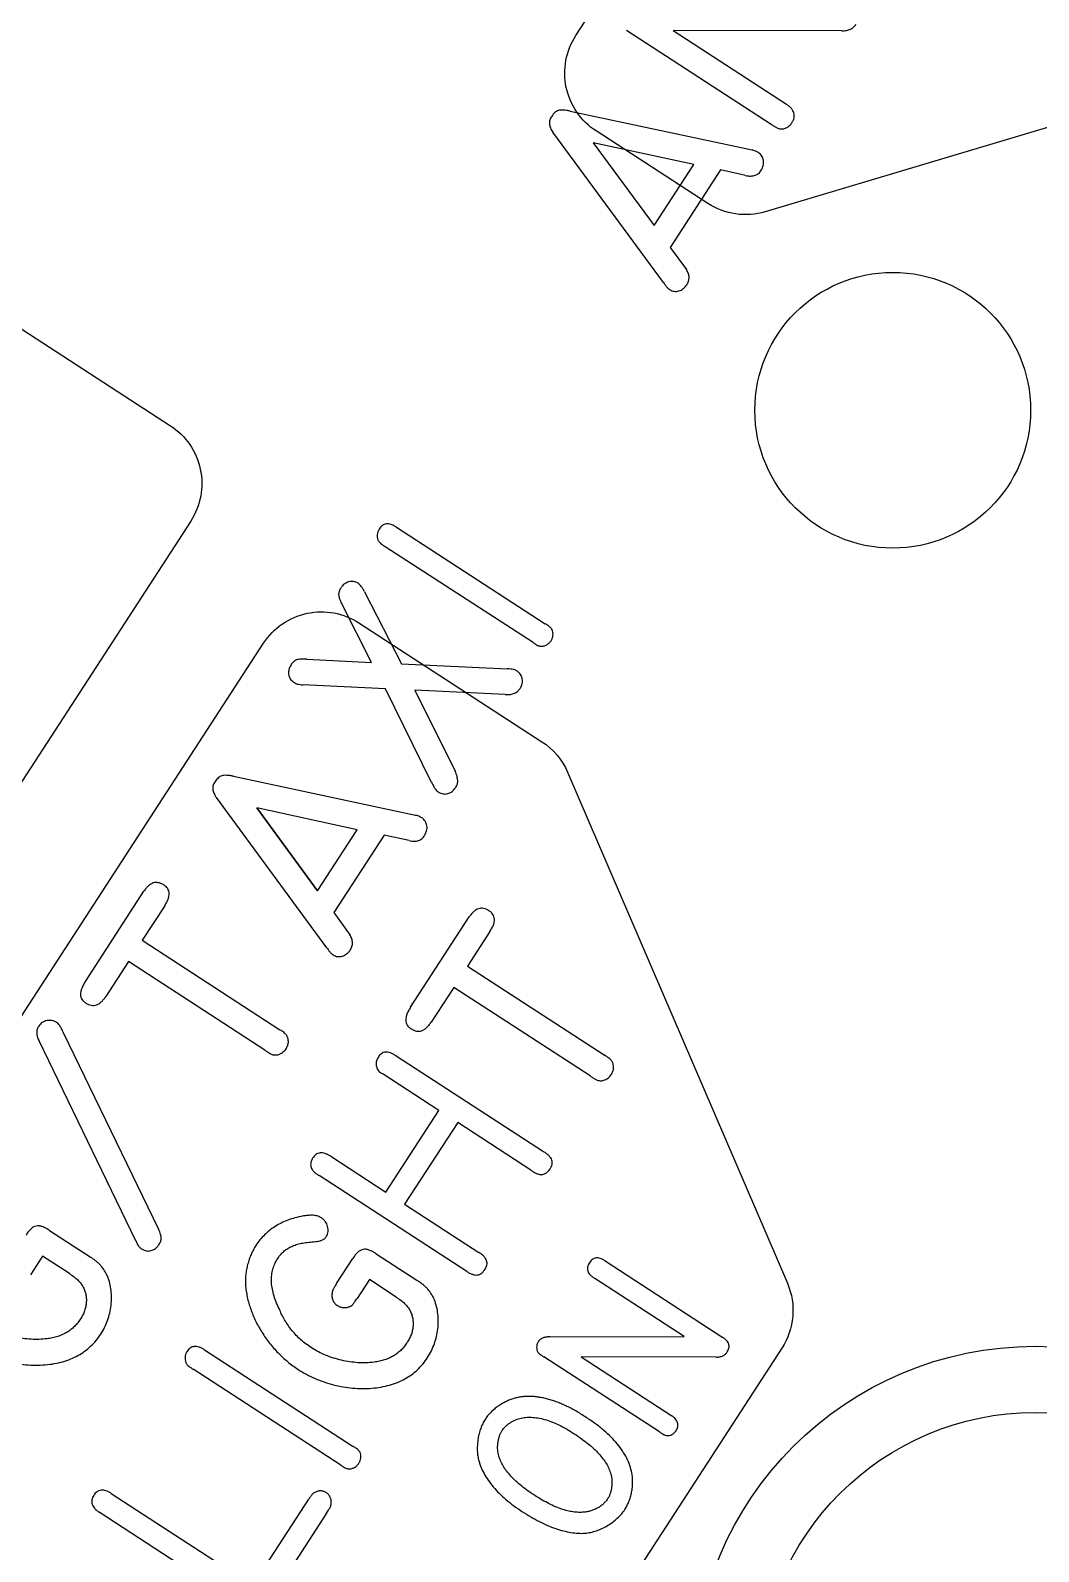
# Model space of a CAD drawing. Header units: millimetres. Extents: x -219 to 14, y 168 to 388.
# Drawn here: x -111.52 to -88.31, y 244.24 to 279.26 of the extents above; entities that cross this region are included whole.
import ezdxf

# ---------------------------------------------------------------- set-up
doc = ezdxf.new("R2010")
doc.units = ezdxf.units.MM
doc.layers.get('0').update_dxf_attribs({"linetype": 'CONTINUOUS'})

msp = doc.modelspace()

# ---------------------------------------------------------------- linework, layer by layer
for p, q in [((-94.462, 277.099), (-97.796, 279.263)), ((-92.834, 279.253), (-96.717, 279.258)), ((-96.717, 279.258), (-94.108, 277.564)), ((-99.093, 277.406), (-94.904, 276.512)), ((-96.946, 273.457), (-99.488, 276.917)), ((-95.628, 276.053), (-96.787, 274.268)), ((-95.052, 275.924), (-95.628, 276.053)), ((-96.787, 274.268), (-96.417, 273.757)), ((-103.088, 267.823), (-99.665, 265.6)), ((-99.947, 265.167), (-103.351, 267.376)), ((-103.825, 266.334), (-102.976, 264.675)), ((-103.669, 264.71), (-104.365, 266.092)), ((-105.154, 264.786), (-103.669, 264.71)), ((-102.976, 264.675), (-100.535, 264.561)), ((-103.347, 264.104), (-105.247, 264.195)), ((-102.282, 261.949), (-103.347, 264.104)), ((-100.587, 263.97), (-102.67, 264.07)), ((-102.67, 264.07), (-101.74, 262.206)), ((-106.843, 262.089), (-102.654, 261.195)), ((-104.696, 258.14), (-107.238, 261.6)), ((-104.906, 259.452), (-106.309, 261.361)), ((-103.378, 260.735), (-104.537, 258.95)), ((-102.802, 260.607), (-103.378, 260.735)), ((-110.254, 257.367), (-108.905, 259.444)), ((-108.428, 259.11), (-108.945, 258.312)), ((-104.537, 258.95), (-104.167, 258.439)), ((-102.766, 256.773), (-101.416, 258.85)), ((-100.939, 258.516), (-101.457, 257.718)), ((-108.945, 258.312), (-105.776, 256.254)), ((-109.263, 257.823), (-109.784, 257.019)), ((-106.124, 255.785), (-109.263, 257.823)), ((-101.457, 257.718), (-98.288, 255.66)), ((-101.774, 257.229), (-102.296, 256.425)), ((-98.635, 255.191), (-101.774, 257.229)), ((-110.762, 256.193), (-108.568, 251.664)), ((-109.09, 251.394), (-111.321, 255.996)), ((-103.101, 255.653), (-99.707, 253.448)), ((-103.396, 255.228), (-103.409, 255.235)), ((-102.116, 254.397), (-103.396, 255.228)), ((-103.337, 252.517), (-102.116, 254.397)), ((-101.682, 254.115), (-102.903, 252.235)), ((-99.994, 253.019), (-101.682, 254.115)), ((-104.604, 253.339), (-103.337, 252.517)), ((-101.473, 250.69), (-104.873, 252.896)), ((-102.903, 252.235), (-101.191, 251.123)), ((-111.079, 251.631), (-110.147, 251.024)), ((-111.239, 251.04), (-111.519, 250.607)), ((-110.621, 250.638), (-111.239, 251.04)), ((-104.469, 250.411), (-104.095, 250.987)), ((-103.555, 251.092), (-102.623, 250.486)), ((-98.284, 250.929), (-95.574, 249.168)), ((-103.715, 250.501), (-103.995, 250.069)), ((-103.096, 250.099), (-103.715, 250.501)), ((-96.466, 249.192), (-98.521, 250.525)), ((-99.561, 249.182), (-96.466, 249.192)), ((-107.511, 248.883), (-104.088, 246.661)), ((-97.035, 246.993), (-99.702, 248.724)), ((-95.732, 248.716), (-98.839, 248.72)), ((-98.839, 248.72), (-96.752, 247.365)), ((-104.37, 246.227), (-107.775, 248.437)), ((-101.051, 247.281), (-101.05, 247.281)), ((-100.66, 247.028), (-100.659, 247.027)), ((-109.657, 245.578), (-106.397, 243.461)), ((-106.397, 243.461), (-105.107, 245.448)), ((-106.538, 242.936), (-109.939, 245.143)), ((-104.7, 245.125), (-106.068, 243.018))]:
    msp.add_line(p, q)
for points in [[(-80.085, 293.941), (-80.384, 286.238, -0.135064), (-80.639, 285.435), (-85.297, 278.263, -0.177972), (-86.173, 277.606), (-94.602, 275.087, -0.220022), (-95.921, 275.277), (-98.493, 276.947, -0.414214), (-98.96, 279.143), (-87.046, 297.492, -0.414214), (-84.85, 297.959), (-80.807, 295.334, -0.26436)], [(-107.829, 267.965), (-119.392, 250.156, -0.414214), (-121.588, 249.689), (-125.291, 252.093, -0.414214), (-125.758, 254.289), (-114.194, 272.099, -0.414214), (-111.998, 272.566), (-108.295, 270.161, -0.414214)], [(-118.338, 246.385), (-106.151, 265.153, -0.414214), (-103.955, 265.62), (-99.744, 262.886, -0.148277), (-99.15, 262.182), (-94.09, 250.415, -0.250548), (-94.217, 248.923), (-99.075, 241.441, 0.414214), (-98.608, 239.245), (-89.116, 233.082, -0.414214), (-88.649, 230.886), (-90.763, 227.63, -0.414214), (-92.959, 227.164), (-96.419, 229.41, 0.414214), (-98.615, 228.943), (-100.108, 226.644, -0.414214), (-102.304, 226.178), (-116.721, 235.539, -0.414214), (-117.188, 237.735), (-114.927, 241.217, 0.414214), (-115.394, 243.413), (-118.076, 245.155, -0.414214)]]:
    msp.add_lwpolyline(points, format="xyb", close=True)
for points in [[(-98.559, 276.678), (-97.156, 274.769), (-96.244, 276.174)], [(-106.309, 261.361), (-104.906, 259.452), (-103.994, 260.856)]]:
    msp.add_lwpolyline(points, close=True)
for centre, radius in [((-91.665, 270.517), 3.175), ((-88.386, 241.091), 7.874), ((-88.386, 241.091), 6.35)]:
    msp.add_circle(centre, radius)
for points, knots in [([(-92.834, 279.253), (-92.798, 279.254), (-92.73, 279.257), (-92.638, 279.288), (-92.562, 279.334), (-92.528, 279.381), (-92.512, 279.404)], [0, 0, 0, 0, 0.290623, 0.542214, 0.774801, 1, 1, 1, 1]), ([(-99.093, 277.406), (-99.121, 277.412), (-99.173, 277.422), (-99.247, 277.429), (-99.309, 277.429), (-99.362, 277.419), (-99.408, 277.4), (-99.448, 277.369), (-99.486, 277.331), (-99.506, 277.299), (-99.517, 277.283)], [0, 0, 0, 0, 0.1782, 0.330029, 0.459111, 0.5663, 0.664595, 0.76729, 0.87824, 1, 1, 1, 1]), ([(-93.987, 277.133), (-93.975, 277.152), (-93.954, 277.189), (-93.935, 277.248), (-93.931, 277.306), (-93.938, 277.363), (-93.963, 277.416), (-93.998, 277.469), (-94.048, 277.519), (-94.087, 277.549), (-94.108, 277.564)], [0, 0, 0, 0, 0.13213, 0.251966, 0.362464, 0.472906, 0.585187, 0.708511, 0.845513, 1, 1, 1, 1]), ([(-99.517, 277.283), (-99.526, 277.27), (-99.544, 277.244), (-99.562, 277.202), (-99.57, 277.158), (-99.571, 277.112), (-99.563, 277.065), (-99.547, 277.016), (-99.521, 276.966), (-99.499, 276.934), (-99.488, 276.917)], [0, 0, 0, 0, 0.1216, 0.234761, 0.346222, 0.458938, 0.577979, 0.706875, 0.847112, 1, 1, 1, 1]), ([(-94.462, 277.099), (-94.437, 277.083), (-94.394, 277.055), (-94.336, 277.021), (-94.29, 277.002), (-94.262, 276.996), (-94.248, 276.993)], [0, 0, 0, 0, 0.3792318, 0.6404761, 0.8324041, 1, 1, 1, 1]), ([(-94.248, 276.993), (-94.223, 276.994), (-94.172, 276.996), (-94.101, 277.023), (-94.037, 277.069), (-94.004, 277.111), (-93.987, 277.133)], [0, 0, 0, 0, 0.2476833, 0.4840679, 0.7293722, 1, 1, 1, 1]), ([(-94.753, 276.448), (-94.764, 276.454), (-94.787, 276.467), (-94.825, 276.485), (-94.865, 276.5), (-94.891, 276.508), (-94.904, 276.512)], [0, 0, 0, 0, 0.225997, 0.491418, 0.766256, 1, 1, 1, 1]), ([(-94.693, 276.045), (-94.683, 276.062), (-94.663, 276.097), (-94.645, 276.153), (-94.637, 276.21), (-94.639, 276.267), (-94.652, 276.321), (-94.675, 276.37), (-94.709, 276.414), (-94.738, 276.437), (-94.753, 276.448)], [0, 0, 0, 0, 0.134406, 0.263812, 0.388741, 0.514081, 0.63611, 0.756416, 0.874147, 1, 1, 1, 1]), ([(-95.052, 275.924), (-95.031, 275.92), (-94.992, 275.912), (-94.934, 275.909), (-94.881, 275.912), (-94.833, 275.925), (-94.789, 275.944), (-94.751, 275.97), (-94.719, 276.004), (-94.702, 276.031), (-94.693, 276.045)], [0, 0, 0, 0, 0.155712, 0.294933, 0.423708, 0.54252, 0.656478, 0.767676, 0.879718, 1, 1, 1, 1]), ([(-96.408, 273.403), (-96.399, 273.417), (-96.382, 273.444), (-96.366, 273.488), (-96.355, 273.532), (-96.352, 273.576), (-96.357, 273.621), (-96.37, 273.666), (-96.389, 273.713), (-96.408, 273.742), (-96.417, 273.757)], [0, 0, 0, 0, 0.130338, 0.252182, 0.370626, 0.488416, 0.604093, 0.72711, 0.858039, 1, 1, 1, 1]), ([(-96.946, 273.457), (-96.936, 273.444), (-96.919, 273.421), (-96.897, 273.388), (-96.875, 273.365), (-96.856, 273.34), (-96.833, 273.316), (-96.811, 273.302), (-96.801, 273.294)], [0, 0, 0, 0, 0.2201575, 0.3948704, 0.5414347, 0.649468, 0.826608, 1, 1, 1, 1]), ([(-96.801, 273.294), (-96.784, 273.285), (-96.75, 273.268), (-96.696, 273.253), (-96.641, 273.253), (-96.587, 273.263), (-96.534, 273.284), (-96.487, 273.316), (-96.443, 273.355), (-96.42, 273.387), (-96.408, 273.403)], [0, 0, 0, 0, 0.127988, 0.249904, 0.36818, 0.490097, 0.615322, 0.739205, 0.865718, 1, 1, 1, 1]), ([(-103.492, 267.78), (-103.502, 267.761), (-103.524, 267.722), (-103.537, 267.657), (-103.537, 267.59), (-103.524, 267.547), (-103.518, 267.525)], [0, 0, 0, 0, 0.252822, 0.495908, 0.737887, 1, 1, 1, 1]), ([(-103.088, 267.823), (-103.109, 267.836), (-103.149, 267.861), (-103.211, 267.886), (-103.269, 267.9), (-103.323, 267.901), (-103.374, 267.891), (-103.418, 267.865), (-103.46, 267.829), (-103.481, 267.797), (-103.492, 267.78)], [0, 0, 0, 0, 0.162439, 0.303775, 0.43068, 0.542576, 0.650112, 0.75758, 0.872008, 1, 1, 1, 1]), ([(-103.518, 267.525), (-103.512, 267.514), (-103.499, 267.49), (-103.467, 267.457), (-103.416, 267.42), (-103.376, 267.393), (-103.351, 267.376)], [0, 0, 0, 0, 0.1707373, 0.3536747, 0.6091349, 1, 1, 1, 1]), ([(-103.976, 266.533), (-103.994, 266.543), (-104.028, 266.561), (-104.084, 266.578), (-104.139, 266.579), (-104.194, 266.568), (-104.246, 266.547), (-104.294, 266.514), (-104.338, 266.472), (-104.362, 266.438), (-104.375, 266.42)], [0, 0, 0, 0, 0.131284, 0.251503, 0.370497, 0.487692, 0.608438, 0.731169, 0.860354, 1, 1, 1, 1]), ([(-104.375, 266.42), (-104.389, 266.397), (-104.416, 266.354), (-104.426, 266.289), (-104.419, 266.237), (-104.408, 266.193), (-104.389, 266.145), (-104.373, 266.11), (-104.365, 266.092)], [0, 0, 0, 0, 0.230734, 0.437751, 0.548658, 0.677892, 0.827573, 1, 1, 1, 1]), ([(-103.825, 266.334), (-103.838, 266.357), (-103.861, 266.401), (-103.899, 266.458), (-103.936, 266.503), (-103.963, 266.524), (-103.976, 266.533)], [0, 0, 0, 0, 0.316631, 0.586507, 0.815727, 1, 1, 1, 1]), ([(-99.507, 265.465), (-99.515, 265.476), (-99.531, 265.498), (-99.563, 265.529), (-99.607, 265.563), (-99.643, 265.587), (-99.665, 265.6)], [0, 0, 0, 0, 0.196636, 0.386764, 0.637659, 1, 1, 1, 1]), ([(-99.947, 265.167), (-99.926, 265.153), (-99.893, 265.132), (-99.85, 265.105), (-99.816, 265.091), (-99.796, 265.087), (-99.785, 265.085)], [0, 0, 0, 0, 0.400719, 0.653819, 0.825724, 1, 1, 1, 1]), ([(-99.785, 265.085), (-99.762, 265.084), (-99.715, 265.082), (-99.645, 265.107), (-99.581, 265.149), (-99.549, 265.19), (-99.533, 265.21)], [0, 0, 0, 0, 0.230334, 0.479964, 0.74004, 1, 1, 1, 1]), ([(-99.533, 265.21), (-99.522, 265.23), (-99.5, 265.27), (-99.487, 265.337), (-99.484, 265.404), (-99.499, 265.445), (-99.507, 265.465)], [0, 0, 0, 0, 0.252909, 0.513256, 0.767106, 1, 1, 1, 1]), ([(-105.154, 264.786), (-105.178, 264.787), (-105.224, 264.789), (-105.289, 264.787), (-105.344, 264.782), (-105.403, 264.766), (-105.468, 264.729), (-105.501, 264.683), (-105.518, 264.659)], [0, 0, 0, 0, 0.180255, 0.33883, 0.472378, 0.586066, 0.7879, 1, 1, 1, 1]), ([(-105.518, 264.659), (-105.529, 264.641), (-105.549, 264.606), (-105.568, 264.549), (-105.579, 264.493), (-105.575, 264.437), (-105.562, 264.383), (-105.538, 264.333), (-105.501, 264.29), (-105.471, 264.266), (-105.456, 264.254)], [0, 0, 0, 0, 0.13722, 0.266636, 0.389107, 0.511085, 0.631612, 0.749269, 0.871246, 1, 1, 1, 1]), ([(-100.319, 264.514), (-100.332, 264.522), (-100.359, 264.539), (-100.408, 264.553), (-100.466, 264.56), (-100.51, 264.561), (-100.535, 264.561)], [0, 0, 0, 0, 0.214616, 0.418056, 0.664725, 1, 1, 1, 1]), ([(-100.246, 264.112), (-100.235, 264.13), (-100.215, 264.164), (-100.196, 264.22), (-100.188, 264.276), (-100.192, 264.331), (-100.207, 264.384), (-100.232, 264.434), (-100.27, 264.478), (-100.302, 264.501), (-100.319, 264.514)], [0, 0, 0, 0, 0.1371158, 0.2620908, 0.3833563, 0.5034365, 0.6225094, 0.7408847, 0.8649124, 1, 1, 1, 1]), ([(-105.456, 264.254), (-105.443, 264.246), (-105.416, 264.229), (-105.367, 264.211), (-105.309, 264.201), (-105.268, 264.197), (-105.247, 264.195)], [0, 0, 0, 0, 0.205533, 0.439877, 0.70157, 1, 1, 1, 1]), ([(-100.587, 263.97), (-100.547, 263.97), (-100.474, 263.97), (-100.375, 263.997), (-100.295, 264.042), (-100.262, 264.089), (-100.246, 264.112)], [0, 0, 0, 0, 0.306006, 0.564575, 0.787037, 1, 1, 1, 1]), ([(-106.843, 262.089), (-106.871, 262.094), (-106.923, 262.105), (-106.997, 262.112), (-107.059, 262.112), (-107.112, 262.101), (-107.158, 262.083), (-107.198, 262.052), (-107.236, 262.013), (-107.256, 261.982), (-107.267, 261.966)], [0, 0, 0, 0, 0.1782, 0.330029, 0.459111, 0.5663, 0.664595, 0.76729, 0.87824, 1, 1, 1, 1]), ([(-101.733, 261.821), (-101.718, 261.846), (-101.686, 261.896), (-101.678, 261.992), (-101.694, 262.098), (-101.724, 262.168), (-101.74, 262.206)], [0, 0, 0, 0, 0.214075, 0.436481, 0.693523, 1, 1, 1, 1]), ([(-107.267, 261.966), (-107.276, 261.953), (-107.294, 261.927), (-107.312, 261.884), (-107.32, 261.84), (-107.321, 261.795), (-107.313, 261.747), (-107.297, 261.699), (-107.271, 261.649), (-107.249, 261.617), (-107.238, 261.6)], [0, 0, 0, 0, 0.1216, 0.234761, 0.346222, 0.458938, 0.577979, 0.706875, 0.847112, 1, 1, 1, 1]), ([(-102.282, 261.949), (-102.273, 261.931), (-102.255, 261.898), (-102.232, 261.852), (-102.211, 261.819), (-102.191, 261.785), (-102.162, 261.753), (-102.135, 261.735), (-102.121, 261.725)], [0, 0, 0, 0, 0.221989, 0.402322, 0.544812, 0.649676, 0.820225, 1, 1, 1, 1]), ([(-102.121, 261.725), (-102.104, 261.716), (-102.071, 261.697), (-102.018, 261.683), (-101.964, 261.679), (-101.911, 261.688), (-101.859, 261.707), (-101.811, 261.735), (-101.769, 261.774), (-101.745, 261.805), (-101.733, 261.821)], [0, 0, 0, 0, 0.130043, 0.251259, 0.370121, 0.491116, 0.614879, 0.738791, 0.865365, 1, 1, 1, 1]), ([(-102.503, 261.131), (-102.514, 261.137), (-102.537, 261.15), (-102.575, 261.168), (-102.615, 261.183), (-102.641, 261.191), (-102.654, 261.195)], [0, 0, 0, 0, 0.225997, 0.491418, 0.766256, 1, 1, 1, 1]), ([(-102.443, 260.728), (-102.433, 260.745), (-102.412, 260.78), (-102.395, 260.836), (-102.386, 260.893), (-102.389, 260.949), (-102.402, 261.004), (-102.425, 261.053), (-102.459, 261.097), (-102.488, 261.12), (-102.503, 261.131)], [0, 0, 0, 0, 0.134406, 0.263812, 0.388741, 0.514081, 0.63611, 0.756416, 0.874147, 1, 1, 1, 1]), ([(-102.802, 260.607), (-102.781, 260.602), (-102.742, 260.594), (-102.684, 260.592), (-102.631, 260.595), (-102.583, 260.608), (-102.539, 260.626), (-102.501, 260.652), (-102.469, 260.687), (-102.452, 260.714), (-102.443, 260.728)], [0, 0, 0, 0, 0.155712, 0.294933, 0.423708, 0.54252, 0.656478, 0.767676, 0.879718, 1, 1, 1, 1]), ([(-108.45, 259.589), (-108.471, 259.601), (-108.51, 259.624), (-108.573, 259.641), (-108.633, 259.648), (-108.693, 259.635), (-108.75, 259.609), (-108.804, 259.567), (-108.858, 259.512), (-108.888, 259.467), (-108.905, 259.444)], [0, 0, 0, 0, 0.130829, 0.247349, 0.357249, 0.465448, 0.577582, 0.702496, 0.841047, 1, 1, 1, 1]), ([(-108.428, 259.11), (-108.411, 259.136), (-108.38, 259.184), (-108.347, 259.258), (-108.327, 259.327), (-108.322, 259.391), (-108.332, 259.451), (-108.358, 259.504), (-108.397, 259.552), (-108.432, 259.576), (-108.45, 259.589)], [0, 0, 0, 0, 0.168067, 0.313873, 0.443459, 0.557405, 0.664641, 0.767971, 0.878026, 1, 1, 1, 1]), ([(-100.962, 258.995), (-100.983, 259.007), (-101.021, 259.03), (-101.084, 259.048), (-101.145, 259.054), (-101.204, 259.041), (-101.262, 259.015), (-101.316, 258.973), (-101.369, 258.918), (-101.4, 258.873), (-101.416, 258.85)], [0, 0, 0, 0, 0.130829, 0.247349, 0.357249, 0.465448, 0.577582, 0.702496, 0.841047, 1, 1, 1, 1]), ([(-100.939, 258.516), (-100.923, 258.542), (-100.892, 258.59), (-100.858, 258.664), (-100.838, 258.733), (-100.834, 258.797), (-100.844, 258.857), (-100.87, 258.91), (-100.908, 258.958), (-100.944, 258.982), (-100.962, 258.995)], [0, 0, 0, 0, 0.168067, 0.313873, 0.443459, 0.557405, 0.664641, 0.767971, 0.878026, 1, 1, 1, 1]), ([(-104.696, 258.14), (-104.686, 258.127), (-104.669, 258.104), (-104.647, 258.071), (-104.625, 258.048), (-104.606, 258.023), (-104.583, 257.999), (-104.561, 257.984), (-104.551, 257.977)], [0, 0, 0, 0, 0.2201575, 0.3948704, 0.5414347, 0.649468, 0.826608, 1, 1, 1, 1]), ([(-104.158, 258.086), (-104.149, 258.1), (-104.132, 258.127), (-104.116, 258.171), (-104.105, 258.215), (-104.102, 258.259), (-104.107, 258.304), (-104.12, 258.349), (-104.139, 258.395), (-104.158, 258.424), (-104.167, 258.439)], [0, 0, 0, 0, 0.130338, 0.252182, 0.370626, 0.488416, 0.604093, 0.72711, 0.858039, 1, 1, 1, 1]), ([(-104.551, 257.977), (-104.534, 257.968), (-104.5, 257.95), (-104.446, 257.936), (-104.391, 257.936), (-104.337, 257.946), (-104.284, 257.967), (-104.237, 257.998), (-104.193, 258.037), (-104.17, 258.069), (-104.158, 258.086)], [0, 0, 0, 0, 0.127988, 0.249904, 0.36818, 0.490097, 0.615322, 0.739205, 0.865718, 1, 1, 1, 1]), ([(-110.254, 257.367), (-110.272, 257.339), (-110.304, 257.287), (-110.339, 257.208), (-110.362, 257.136), (-110.369, 257.069), (-110.36, 257.008), (-110.337, 256.953), (-110.296, 256.906), (-110.261, 256.881), (-110.243, 256.869)], [0, 0, 0, 0, 0.174047, 0.323777, 0.455577, 0.569309, 0.675346, 0.776885, 0.882429, 1, 1, 1, 1]), ([(-110.243, 256.869), (-110.222, 256.856), (-110.183, 256.833), (-110.12, 256.816), (-110.059, 256.81), (-110, 256.824), (-109.941, 256.85), (-109.886, 256.893), (-109.832, 256.95), (-109.801, 256.995), (-109.784, 257.019)], [0, 0, 0, 0, 0.1293666, 0.2445831, 0.3532548, 0.4615568, 0.5750188, 0.7002888, 0.84096, 1, 1, 1, 1]), ([(-102.766, 256.773), (-102.783, 256.745), (-102.816, 256.693), (-102.851, 256.614), (-102.873, 256.542), (-102.881, 256.475), (-102.872, 256.414), (-102.848, 256.359), (-102.807, 256.312), (-102.773, 256.288), (-102.754, 256.275)], [0, 0, 0, 0, 0.174047, 0.323777, 0.455577, 0.569309, 0.675346, 0.776885, 0.882429, 1, 1, 1, 1]), ([(-110.918, 256.42), (-110.936, 256.43), (-110.97, 256.45), (-111.027, 256.465), (-111.084, 256.471), (-111.142, 256.464), (-111.197, 256.448), (-111.246, 256.42), (-111.292, 256.385), (-111.314, 256.354), (-111.326, 256.339)], [0, 0, 0, 0, 0.1321731, 0.2555609, 0.3791899, 0.5058946, 0.6308822, 0.7525471, 0.874477, 1, 1, 1, 1]), ([(-110.762, 256.193), (-110.771, 256.212), (-110.788, 256.247), (-110.813, 256.293), (-110.833, 256.33), (-110.853, 256.363), (-110.879, 256.395), (-110.905, 256.412), (-110.918, 256.42)], [0, 0, 0, 0, 0.227803, 0.416425, 0.565577, 0.670502, 0.838612, 1, 1, 1, 1]), ([(-102.754, 256.275), (-102.734, 256.263), (-102.695, 256.24), (-102.632, 256.222), (-102.571, 256.216), (-102.511, 256.23), (-102.453, 256.256), (-102.398, 256.299), (-102.344, 256.356), (-102.312, 256.401), (-102.296, 256.425)], [0, 0, 0, 0, 0.129367, 0.244583, 0.353255, 0.461557, 0.575019, 0.700289, 0.84096, 1, 1, 1, 1]), ([(-111.326, 256.339), (-111.341, 256.315), (-111.37, 256.269), (-111.379, 256.182), (-111.364, 256.089), (-111.336, 256.029), (-111.321, 255.996)], [0, 0, 0, 0, 0.225105, 0.451103, 0.70237, 1, 1, 1, 1]), ([(-105.617, 256.117), (-105.624, 256.127), (-105.639, 256.149), (-105.67, 256.18), (-105.716, 256.216), (-105.753, 256.24), (-105.776, 256.254)], [0, 0, 0, 0, 0.180688, 0.369676, 0.62249, 1, 1, 1, 1]), ([(-105.634, 255.813), (-105.62, 255.839), (-105.593, 255.887), (-105.577, 255.966), (-105.584, 256.045), (-105.606, 256.093), (-105.617, 256.117)], [0, 0, 0, 0, 0.271625, 0.513707, 0.751405, 1, 1, 1, 1]), ([(-106.124, 255.785), (-106.102, 255.77), (-106.067, 255.747), (-106.022, 255.718), (-105.988, 255.699), (-105.968, 255.689), (-105.957, 255.684)], [0, 0, 0, 0, 0.401467, 0.649783, 0.824414, 1, 1, 1, 1]), ([(-105.957, 255.684), (-105.943, 255.681), (-105.914, 255.673), (-105.869, 255.672), (-105.824, 255.677), (-105.78, 255.692), (-105.737, 255.713), (-105.698, 255.741), (-105.663, 255.774), (-105.644, 255.8), (-105.634, 255.813)], [0, 0, 0, 0, 0.120075, 0.238469, 0.3575, 0.484643, 0.612941, 0.740114, 0.867525, 1, 1, 1, 1]), ([(-103.101, 255.653), (-103.124, 255.667), (-103.165, 255.692), (-103.229, 255.721), (-103.288, 255.736), (-103.344, 255.74), (-103.395, 255.728), (-103.441, 255.703), (-103.483, 255.666), (-103.504, 255.634), (-103.515, 255.617)], [0, 0, 0, 0, 0.163541, 0.307274, 0.434306, 0.548884, 0.653704, 0.759488, 0.873096, 1, 1, 1, 1]), ([(-103.515, 255.617), (-103.525, 255.6), (-103.544, 255.567), (-103.56, 255.512), (-103.564, 255.458), (-103.556, 255.404), (-103.536, 255.352), (-103.505, 255.306), (-103.462, 255.265), (-103.427, 255.245), (-103.409, 255.235)], [0, 0, 0, 0, 0.13216, 0.252648, 0.371311, 0.491779, 0.611926, 0.732755, 0.859457, 1, 1, 1, 1]), ([(-98.128, 255.523), (-98.136, 255.533), (-98.151, 255.555), (-98.182, 255.586), (-98.228, 255.622), (-98.265, 255.646), (-98.288, 255.66)], [0, 0, 0, 0, 0.180688, 0.369676, 0.62249, 1, 1, 1, 1]), ([(-98.146, 255.219), (-98.131, 255.245), (-98.104, 255.293), (-98.089, 255.373), (-98.095, 255.451), (-98.117, 255.499), (-98.128, 255.523)], [0, 0, 0, 0, 0.271625, 0.513707, 0.751405, 1, 1, 1, 1]), ([(-98.635, 255.191), (-98.614, 255.176), (-98.579, 255.153), (-98.533, 255.125), (-98.5, 255.105), (-98.479, 255.095), (-98.469, 255.091)], [0, 0, 0, 0, 0.401467, 0.649783, 0.824414, 1, 1, 1, 1]), ([(-98.469, 255.091), (-98.455, 255.087), (-98.426, 255.079), (-98.381, 255.078), (-98.336, 255.083), (-98.292, 255.099), (-98.248, 255.119), (-98.21, 255.147), (-98.174, 255.18), (-98.155, 255.206), (-98.146, 255.219)], [0, 0, 0, 0, 0.120075, 0.238469, 0.3575, 0.484643, 0.612941, 0.740114, 0.867525, 1, 1, 1, 1]), ([(-105.021, 253.297), (-105.035, 253.272), (-105.06, 253.224), (-105.071, 253.145), (-105.056, 253.069), (-105.028, 253.027), (-105.013, 253.005)], [0, 0, 0, 0, 0.275603, 0.514811, 0.74911, 1, 1, 1, 1]), ([(-104.604, 253.339), (-104.626, 253.353), (-104.668, 253.378), (-104.732, 253.403), (-104.792, 253.418), (-104.847, 253.42), (-104.899, 253.408), (-104.946, 253.383), (-104.988, 253.346), (-105.01, 253.314), (-105.021, 253.297)], [0, 0, 0, 0, 0.161074, 0.305172, 0.430537, 0.544071, 0.651627, 0.760033, 0.873323, 1, 1, 1, 1]), ([(-99.56, 253.041), (-99.549, 253.059), (-99.528, 253.094), (-99.507, 253.149), (-99.502, 253.202), (-99.512, 253.255), (-99.54, 253.304), (-99.58, 253.354), (-99.638, 253.402), (-99.683, 253.432), (-99.707, 253.448)], [0, 0, 0, 0, 0.128809, 0.242143, 0.346207, 0.445773, 0.553591, 0.678127, 0.826451, 1, 1, 1, 1]), ([(-105.013, 253.005), (-105.006, 252.996), (-104.99, 252.979), (-104.962, 252.955), (-104.922, 252.929), (-104.892, 252.909), (-104.873, 252.896)], [0, 0, 0, 0, 0.196022, 0.382191, 0.62472, 1, 1, 1, 1]), ([(-99.994, 253.019), (-99.974, 253.006), (-99.941, 252.985), (-99.9, 252.958), (-99.867, 252.942), (-99.847, 252.936), (-99.836, 252.932)], [0, 0, 0, 0, 0.3980278, 0.6472798, 0.8186841, 1, 1, 1, 1]), ([(-99.836, 252.932), (-99.81, 252.926), (-99.76, 252.913), (-99.683, 252.931), (-99.613, 252.973), (-99.579, 253.017), (-99.56, 253.041)], [0, 0, 0, 0, 0.248744, 0.478059, 0.72074, 1, 1, 1, 1]), ([(-105.252, 251.962), (-105.311, 251.949), (-105.426, 251.924), (-105.59, 251.871), (-105.743, 251.805), (-105.884, 251.728), (-106.013, 251.636), (-106.13, 251.533), (-106.237, 251.418), (-106.296, 251.331), (-106.326, 251.288)], [0, 0, 0, 0, 0.13864, 0.270197, 0.396837, 0.520113, 0.640282, 0.759668, 0.879385, 1, 1, 1, 1]), ([(-104.82, 251.921), (-104.845, 251.935), (-104.897, 251.965), (-104.974, 251.978), (-105.043, 251.982), (-105.105, 251.979), (-105.176, 251.973), (-105.226, 251.966), (-105.252, 251.962)], [0, 0, 0, 0, 0.192743, 0.4011, 0.521085, 0.658775, 0.819953, 1, 1, 1, 1]), ([(-104.702, 251.497), (-104.693, 251.514), (-104.676, 251.548), (-104.663, 251.605), (-104.663, 251.664), (-104.675, 251.723), (-104.695, 251.782), (-104.728, 251.835), (-104.768, 251.883), (-104.802, 251.908), (-104.82, 251.921)], [0, 0, 0, 0, 0.120036, 0.237513, 0.35583, 0.481904, 0.612193, 0.73746, 0.865712, 1, 1, 1, 1]), ([(-111.079, 251.631), (-111.108, 251.649), (-111.161, 251.683), (-111.241, 251.721), (-111.315, 251.739), (-111.384, 251.738), (-111.449, 251.715), (-111.509, 251.67), (-111.568, 251.607), (-111.601, 251.554), (-111.619, 251.526)], [0, 0, 0, 0, 0.156685, 0.290563, 0.404675, 0.504289, 0.604164, 0.715892, 0.847189, 1, 1, 1, 1]), ([(-108.562, 251.304), (-108.546, 251.328), (-108.517, 251.373), (-108.503, 251.441), (-108.51, 251.495), (-108.521, 251.544), (-108.543, 251.601), (-108.559, 251.642), (-108.568, 251.664)], [0, 0, 0, 0, 0.228711, 0.420108, 0.523225, 0.654194, 0.813098, 1, 1, 1, 1]), ([(-105.038, 251.368), (-105.014, 251.37), (-104.969, 251.373), (-104.906, 251.382), (-104.854, 251.391), (-104.802, 251.408), (-104.745, 251.438), (-104.717, 251.478), (-104.702, 251.497)], [0, 0, 0, 0, 0.194971, 0.365719, 0.503177, 0.616054, 0.809501, 1, 1, 1, 1]), ([(-109.09, 251.394), (-109.089, 251.39), (-109.088, 251.381), (-109.083, 251.374), (-109.08, 251.369)], [0, 0, 0, 0, 0.434696, 1, 1, 1, 1]), ([(-109.08, 251.369), (-109.076, 251.359), (-109.071, 251.343), (-109.063, 251.328), (-109.06, 251.323)], [0, 0, 0, 0, 0.654489, 1, 1, 1, 1]), ([(-109.06, 251.323), (-109.047, 251.3), (-109.021, 251.254), (-108.979, 251.222), (-108.958, 251.206)], [0, 0, 0, 0, 0.502477, 1, 1, 1, 1]), ([(-108.958, 251.206), (-108.941, 251.196), (-108.906, 251.177), (-108.851, 251.16), (-108.795, 251.157), (-108.741, 251.165), (-108.689, 251.184), (-108.641, 251.214), (-108.598, 251.254), (-108.574, 251.287), (-108.562, 251.304)], [0, 0, 0, 0, 0.133155, 0.25746, 0.3761, 0.495439, 0.615787, 0.737324, 0.862578, 1, 1, 1, 1]), ([(-106.326, 251.288), (-106.347, 251.255), (-106.388, 251.187), (-106.44, 251.08), (-106.483, 250.967), (-106.519, 250.85), (-106.546, 250.732), (-106.565, 250.613), (-106.572, 250.495), (-106.57, 250.417), (-106.569, 250.378)], [0, 0, 0, 0, 0.123466, 0.247726, 0.373733, 0.502061, 0.629989, 0.754799, 0.877733, 1, 1, 1, 1]), ([(-105.826, 250.988), (-105.806, 251.016), (-105.768, 251.072), (-105.696, 251.144), (-105.617, 251.207), (-105.525, 251.258), (-105.423, 251.299), (-105.307, 251.331), (-105.177, 251.356), (-105.086, 251.364), (-105.038, 251.368)], [0, 0, 0, 0, 0.113034, 0.223454, 0.334425, 0.446464, 0.566353, 0.698289, 0.841935, 1, 1, 1, 1]), ([(-103.555, 251.092), (-103.584, 251.111), (-103.637, 251.145), (-103.717, 251.182), (-103.791, 251.2), (-103.86, 251.199), (-103.925, 251.176), (-103.985, 251.131), (-104.044, 251.068), (-104.077, 251.016), (-104.095, 250.987)], [0, 0, 0, 0, 0.156685, 0.290563, 0.404675, 0.504289, 0.604164, 0.715892, 0.847189, 1, 1, 1, 1]), ([(-109.74, 250.571), (-109.762, 250.616), (-109.804, 250.705), (-109.878, 250.803), (-109.946, 250.873), (-110.005, 250.925), (-110.072, 250.976), (-110.121, 251.008), (-110.147, 251.024)], [0, 0, 0, 0, 0.244047, 0.473562, 0.590872, 0.716416, 0.852588, 1, 1, 1, 1]), ([(-105.793, 249.832), (-105.819, 249.888), (-105.869, 249.995), (-105.923, 250.157), (-105.959, 250.313), (-105.974, 250.462), (-105.968, 250.604), (-105.942, 250.74), (-105.896, 250.87), (-105.849, 250.948), (-105.826, 250.988)], [0, 0, 0, 0, 0.151677, 0.29208, 0.422576, 0.544866, 0.661738, 0.774135, 0.88625, 1, 1, 1, 1]), ([(-101.059, 250.733), (-101.047, 250.75), (-101.026, 250.782), (-101.008, 250.834), (-101.004, 250.886), (-101.015, 250.937), (-101.039, 250.987), (-101.077, 251.035), (-101.128, 251.082), (-101.169, 251.109), (-101.191, 251.123)], [0, 0, 0, 0, 0.1272935, 0.2407802, 0.3469646, 0.4521813, 0.5634962, 0.6917178, 0.8359952, 1, 1, 1, 1]), ([(-98.645, 250.888), (-98.656, 250.872), (-98.675, 250.84), (-98.693, 250.791), (-98.698, 250.743), (-98.689, 250.698), (-98.668, 250.653), (-98.631, 250.61), (-98.581, 250.566), (-98.542, 250.54), (-98.521, 250.525)], [0, 0, 0, 0, 0.130999, 0.246717, 0.350533, 0.449564, 0.555403, 0.679484, 0.826682, 1, 1, 1, 1]), ([(-98.284, 250.929), (-98.303, 250.941), (-98.34, 250.963), (-98.395, 250.987), (-98.447, 251), (-98.496, 251.001), (-98.54, 250.99), (-98.581, 250.967), (-98.617, 250.933), (-98.635, 250.904), (-98.645, 250.888)], [0, 0, 0, 0, 0.16208, 0.304988, 0.429155, 0.54241, 0.64608, 0.754429, 0.869073, 1, 1, 1, 1]), ([(-110.621, 250.638), (-110.583, 250.613), (-110.517, 250.568), (-110.431, 250.496), (-110.364, 250.425), (-110.331, 250.372), (-110.314, 250.346)], [0, 0, 0, 0, 0.3151368, 0.564743, 0.7834273, 1, 1, 1, 1]), ([(-109.899, 249.245), (-109.869, 249.296), (-109.808, 249.397), (-109.74, 249.561), (-109.69, 249.73), (-109.66, 249.904), (-109.649, 250.078), (-109.658, 250.249), (-109.687, 250.414), (-109.723, 250.519), (-109.74, 250.571)], [0, 0, 0, 0, 0.1293414, 0.2559455, 0.3829251, 0.5112154, 0.6381083, 0.7602294, 0.8804131, 1, 1, 1, 1]), ([(-102.216, 250.032), (-102.238, 250.078), (-102.28, 250.166), (-102.354, 250.264), (-102.422, 250.335), (-102.481, 250.386), (-102.548, 250.437), (-102.597, 250.469), (-102.623, 250.486)], [0, 0, 0, 0, 0.244047, 0.473562, 0.590872, 0.716416, 0.852588, 1, 1, 1, 1]), ([(-101.473, 250.69), (-101.451, 250.675), (-101.41, 250.648), (-101.345, 250.622), (-101.286, 250.605), (-101.231, 250.605), (-101.179, 250.617), (-101.133, 250.643), (-101.091, 250.682), (-101.07, 250.715), (-101.059, 250.733)], [0, 0, 0, 0, 0.1625754, 0.3053277, 0.4311694, 0.5421536, 0.6475285, 0.7560578, 0.8701207, 1, 1, 1, 1]), ([(-110.314, 250.346), (-110.3, 250.317), (-110.271, 250.261), (-110.244, 250.169), (-110.23, 250.074), (-110.231, 249.977), (-110.243, 249.88), (-110.271, 249.783), (-110.31, 249.688), (-110.347, 249.628), (-110.365, 249.597)], [0, 0, 0, 0, 0.122635, 0.241641, 0.362339, 0.484574, 0.608423, 0.735058, 0.864582, 1, 1, 1, 1]), ([(-106.569, 250.378), (-106.564, 250.331), (-106.554, 250.237), (-106.527, 250.096), (-106.493, 249.957), (-106.449, 249.82), (-106.397, 249.684), (-106.337, 249.551), (-106.268, 249.418), (-106.19, 249.287), (-106.106, 249.16), (-106.015, 249.039), (-105.92, 248.923), (-105.819, 248.813), (-105.711, 248.71), (-105.599, 248.61), (-105.481, 248.517), (-105.398, 248.461), (-105.356, 248.432)], [0, 0, 0, 0, 0.0599781, 0.1203618, 0.1807642, 0.2414086, 0.3025157, 0.3643012, 0.4275644, 0.4919048, 0.5565437, 0.6202978, 0.6834778, 0.7465388, 0.8096832, 0.8727442, 0.9362622, 1, 1, 1, 1]), ([(-104.572, 250.2), (-104.576, 250.17), (-104.583, 250.113), (-104.56, 250.028), (-104.517, 249.955), (-104.473, 249.92), (-104.451, 249.902)], [0, 0, 0, 0, 0.256624, 0.508417, 0.75258, 1, 1, 1, 1]), ([(-104.469, 250.411), (-104.486, 250.385), (-104.514, 250.341), (-104.547, 250.283), (-104.565, 250.238), (-104.57, 250.212), (-104.572, 250.2)], [0, 0, 0, 0, 0.390474, 0.660083, 0.846264, 1, 1, 1, 1]), ([(-103.096, 250.099), (-103.059, 250.074), (-102.993, 250.029), (-102.907, 249.958), (-102.84, 249.886), (-102.807, 249.834), (-102.79, 249.808)], [0, 0, 0, 0, 0.3151368, 0.564743, 0.7834273, 1, 1, 1, 1]), ([(-105.049, 248.93), (-105.091, 248.958), (-105.174, 249.015), (-105.291, 249.111), (-105.399, 249.215), (-105.498, 249.328), (-105.589, 249.446), (-105.667, 249.57), (-105.737, 249.698), (-105.775, 249.788), (-105.793, 249.832)], [0, 0, 0, 0, 0.1278977, 0.25386, 0.3805277, 0.5068476, 0.6324809, 0.7557509, 0.8778632, 1, 1, 1, 1]), ([(-104.451, 249.902), (-104.429, 249.89), (-104.386, 249.868), (-104.316, 249.853), (-104.245, 249.854), (-104.201, 249.869), (-104.178, 249.877)], [0, 0, 0, 0, 0.263007, 0.50693, 0.748806, 1, 1, 1, 1]), ([(-104.178, 249.877), (-104.163, 249.883), (-104.132, 249.896), (-104.099, 249.925), (-104.074, 249.956), (-104.05, 249.987), (-104.024, 250.026), (-104.005, 250.054), (-103.995, 250.069)], [0, 0, 0, 0, 0.182266, 0.368403, 0.483277, 0.627957, 0.7988, 1, 1, 1, 1]), ([(-102.79, 249.808), (-102.776, 249.779), (-102.747, 249.722), (-102.72, 249.63), (-102.706, 249.535), (-102.707, 249.438), (-102.719, 249.341), (-102.747, 249.245), (-102.786, 249.149), (-102.822, 249.089), (-102.841, 249.058)], [0, 0, 0, 0, 0.122635, 0.241641, 0.362339, 0.484574, 0.608423, 0.735058, 0.864582, 1, 1, 1, 1]), ([(-102.375, 248.706), (-102.344, 248.757), (-102.284, 248.859), (-102.216, 249.022), (-102.166, 249.191), (-102.136, 249.365), (-102.125, 249.539), (-102.134, 249.71), (-102.163, 249.875), (-102.198, 249.98), (-102.216, 250.032)], [0, 0, 0, 0, 0.1293414, 0.2559455, 0.3829251, 0.5112154, 0.6381083, 0.7602294, 0.8804131, 1, 1, 1, 1]), ([(-111.132, 249.137), (-111.194, 249.132), (-111.317, 249.121), (-111.504, 249.124), (-111.693, 249.144), (-111.882, 249.179), (-112.068, 249.231), (-112.246, 249.294), (-112.415, 249.373), (-112.521, 249.437), (-112.573, 249.468)], [0, 0, 0, 0, 0.122127, 0.246164, 0.371739, 0.500703, 0.629378, 0.754682, 0.877856, 1, 1, 1, 1]), ([(-110.365, 249.597), (-110.386, 249.566), (-110.428, 249.503), (-110.503, 249.419), (-110.588, 249.347), (-110.679, 249.283), (-110.781, 249.23), (-110.891, 249.189), (-111.008, 249.156), (-111.091, 249.144), (-111.132, 249.137)], [0, 0, 0, 0, 0.123063, 0.244195, 0.363057, 0.482803, 0.604839, 0.730937, 0.862788, 1, 1, 1, 1]), ([(-111.18, 248.538), (-111.11, 248.546), (-110.972, 248.56), (-110.775, 248.607), (-110.592, 248.668), (-110.424, 248.75), (-110.268, 248.846), (-110.13, 248.962), (-110.003, 249.093), (-109.934, 249.194), (-109.899, 249.245)], [0, 0, 0, 0, 0.140081, 0.272541, 0.399688, 0.521682, 0.640878, 0.759144, 0.878104, 1, 1, 1, 1]), ([(-102.841, 249.058), (-102.862, 249.027), (-102.904, 248.964), (-102.979, 248.88), (-103.064, 248.808), (-103.155, 248.744), (-103.256, 248.692), (-103.366, 248.65), (-103.484, 248.617), (-103.566, 248.605), (-103.608, 248.599)], [0, 0, 0, 0, 0.123063, 0.244195, 0.363057, 0.482803, 0.604839, 0.730937, 0.862788, 1, 1, 1, 1]), ([(-99.828, 249.067), (-99.839, 249.046), (-99.861, 249.006), (-99.867, 248.938), (-99.861, 248.871), (-99.837, 248.835), (-99.825, 248.817)], [0, 0, 0, 0, 0.257226, 0.515442, 0.763924, 1, 1, 1, 1]), ([(-99.561, 249.182), (-99.578, 249.182), (-99.611, 249.18), (-99.657, 249.175), (-99.696, 249.166), (-99.74, 249.151), (-99.789, 249.121), (-99.815, 249.085), (-99.828, 249.067)], [0, 0, 0, 0, 0.169217, 0.3203, 0.451757, 0.567066, 0.78044, 1, 1, 1, 1]), ([(-95.475, 248.837), (-95.466, 248.851), (-95.45, 248.879), (-95.436, 248.924), (-95.431, 248.969), (-95.439, 249.012), (-95.457, 249.054), (-95.487, 249.094), (-95.526, 249.133), (-95.557, 249.156), (-95.574, 249.168)], [0, 0, 0, 0, 0.129823, 0.246796, 0.357906, 0.465733, 0.578613, 0.704189, 0.842964, 1, 1, 1, 1]), ([(-112.88, 248.971), (-112.817, 248.933), (-112.691, 248.856), (-112.49, 248.76), (-112.282, 248.678), (-112.066, 248.614), (-111.846, 248.568), (-111.624, 248.538), (-111.402, 248.527), (-111.254, 248.535), (-111.18, 248.538)], [0, 0, 0, 0, 0.124378, 0.248448, 0.373554, 0.500054, 0.626424, 0.751212, 0.875218, 1, 1, 1, 1]), ([(-107.915, 248.841), (-107.926, 248.821), (-107.947, 248.783), (-107.961, 248.718), (-107.96, 248.651), (-107.948, 248.608), (-107.942, 248.585)], [0, 0, 0, 0, 0.252822, 0.495908, 0.737887, 1, 1, 1, 1]), ([(-107.511, 248.883), (-107.533, 248.897), (-107.573, 248.921), (-107.635, 248.947), (-107.693, 248.961), (-107.747, 248.962), (-107.797, 248.951), (-107.842, 248.925), (-107.883, 248.889), (-107.904, 248.858), (-107.915, 248.841)], [0, 0, 0, 0, 0.1624386, 0.3037746, 0.4306802, 0.5425763, 0.6501121, 0.7575801, 0.8720084, 1, 1, 1, 1]), ([(-103.608, 248.599), (-103.669, 248.593), (-103.793, 248.582), (-103.98, 248.585), (-104.169, 248.605), (-104.358, 248.64), (-104.543, 248.692), (-104.722, 248.756), (-104.891, 248.834), (-104.997, 248.898), (-105.049, 248.93)], [0, 0, 0, 0, 0.1221272, 0.2461637, 0.3717391, 0.5007029, 0.6293783, 0.7546815, 0.8778557, 1, 1, 1, 1]), ([(-103.656, 247.999), (-103.585, 248.007), (-103.448, 248.021), (-103.251, 248.068), (-103.068, 248.13), (-102.899, 248.211), (-102.744, 248.307), (-102.606, 248.423), (-102.479, 248.554), (-102.41, 248.655), (-102.375, 248.706)], [0, 0, 0, 0, 0.140081, 0.272541, 0.399688, 0.521682, 0.640878, 0.759144, 0.878104, 1, 1, 1, 1]), ([(-99.825, 248.817), (-99.82, 248.811), (-99.808, 248.797), (-99.784, 248.778), (-99.748, 248.754), (-99.719, 248.735), (-99.702, 248.724)], [0, 0, 0, 0, 0.164011, 0.339607, 0.5985, 1, 1, 1, 1]), ([(-95.732, 248.716), (-95.703, 248.717), (-95.649, 248.719), (-95.576, 248.744), (-95.515, 248.781), (-95.488, 248.818), (-95.475, 248.837)], [0, 0, 0, 0, 0.290623, 0.542214, 0.774801, 1, 1, 1, 1]), ([(-107.942, 248.585), (-107.935, 248.574), (-107.922, 248.551), (-107.89, 248.517), (-107.84, 248.48), (-107.799, 248.453), (-107.775, 248.437)], [0, 0, 0, 0, 0.1707373, 0.3536747, 0.6091349, 1, 1, 1, 1]), ([(-105.356, 248.432), (-105.293, 248.394), (-105.166, 248.317), (-104.966, 248.221), (-104.757, 248.14), (-104.542, 248.075), (-104.322, 248.029), (-104.1, 247.999), (-103.878, 247.989), (-103.73, 247.996), (-103.656, 247.999)], [0, 0, 0, 0, 0.124378, 0.248448, 0.373554, 0.500054, 0.626424, 0.751212, 0.875218, 1, 1, 1, 1]), ([(-100.407, 247.758), (-100.44, 247.746), (-100.506, 247.723), (-100.6, 247.679), (-100.691, 247.627), (-100.776, 247.569), (-100.856, 247.505), (-100.929, 247.435), (-100.994, 247.361), (-101.032, 247.308), (-101.05, 247.281)], [0, 0, 0, 0, 0.128897, 0.256024, 0.383031, 0.510763, 0.636864, 0.759967, 0.880017, 1, 1, 1, 1]), ([(-98.721, 247.327), (-98.761, 247.353), (-98.841, 247.404), (-98.96, 247.475), (-99.078, 247.538), (-99.193, 247.596), (-99.307, 247.646), (-99.418, 247.689), (-99.526, 247.727), (-99.633, 247.757), (-99.738, 247.781), (-99.84, 247.798), (-99.94, 247.808), (-100.038, 247.812), (-100.134, 247.809), (-100.227, 247.799), (-100.319, 247.783), (-100.378, 247.766), (-100.407, 247.758)], [0, 0, 0, 0, 0.080424, 0.157711, 0.231972, 0.303725, 0.372685, 0.438908, 0.502962, 0.564675, 0.624091, 0.681389, 0.737383, 0.791688, 0.84518, 0.897488, 0.948885, 1, 1, 1, 1]), ([(-101.051, 247.281), (-101.07, 247.248), (-101.108, 247.182), (-101.154, 247.074), (-101.189, 246.959), (-101.215, 246.838), (-101.229, 246.715), (-101.232, 246.591), (-101.225, 246.469), (-101.21, 246.39), (-101.203, 246.35)], [0, 0, 0, 0, 0.1189, 0.238815, 0.363412, 0.491768, 0.621792, 0.748494, 0.874822, 1, 1, 1, 1]), ([(-100.66, 247.028), (-100.648, 247.043), (-100.625, 247.075), (-100.584, 247.118), (-100.537, 247.16), (-100.466, 247.21), (-100.373, 247.265), (-100.291, 247.291), (-100.251, 247.304)], [0, 0, 0, 0, 0.11376, 0.233218, 0.356799, 0.48809, 0.749531, 1, 1, 1, 1]), ([(-100.251, 247.304), (-100.207, 247.313), (-100.117, 247.331), (-99.976, 247.333), (-99.829, 247.317), (-99.675, 247.282), (-99.514, 247.227), (-99.348, 247.153), (-99.173, 247.062), (-99.058, 246.989), (-98.999, 246.951)], [0, 0, 0, 0, 0.100865, 0.20514, 0.314754, 0.432735, 0.558927, 0.694653, 0.841474, 1, 1, 1, 1]), ([(-97.671, 246.049), (-97.685, 246.106), (-97.715, 246.223), (-97.788, 246.393), (-97.885, 246.559), (-98.006, 246.72), (-98.15, 246.879), (-98.318, 247.033), (-98.509, 247.185), (-98.649, 247.278), (-98.721, 247.327)], [0, 0, 0, 0, 0.1049171, 0.2129477, 0.3252539, 0.4434431, 0.5691427, 0.7031781, 0.8465565, 1, 1, 1, 1]), ([(-96.655, 247.02), (-96.646, 247.035), (-96.629, 247.065), (-96.614, 247.112), (-96.61, 247.158), (-96.616, 247.204), (-96.635, 247.247), (-96.664, 247.289), (-96.703, 247.329), (-96.735, 247.352), (-96.752, 247.365)], [0, 0, 0, 0, 0.13213, 0.251966, 0.362464, 0.472906, 0.585187, 0.708511, 0.845513, 1, 1, 1, 1]), ([(-100.743, 246.472), (-100.748, 246.495), (-100.757, 246.542), (-100.763, 246.614), (-100.76, 246.689), (-100.753, 246.764), (-100.738, 246.837), (-100.718, 246.906), (-100.692, 246.97), (-100.67, 247.008), (-100.659, 247.027)], [0, 0, 0, 0, 0.123362, 0.249717, 0.37865, 0.511599, 0.64377, 0.76903, 0.886766, 1, 1, 1, 1]), ([(-98.999, 246.951), (-98.942, 246.913), (-98.832, 246.839), (-98.68, 246.725), (-98.547, 246.61), (-98.433, 246.495), (-98.338, 246.38), (-98.258, 246.264), (-98.196, 246.146), (-98.168, 246.064), (-98.155, 246.024)], [0, 0, 0, 0, 0.161174, 0.309864, 0.446677, 0.572217, 0.688558, 0.797887, 0.901397, 1, 1, 1, 1]), ([(-97.035, 246.993), (-97.015, 246.98), (-96.98, 246.957), (-96.934, 246.93), (-96.897, 246.915), (-96.875, 246.911), (-96.864, 246.908)], [0, 0, 0, 0, 0.379232, 0.640476, 0.832404, 1, 1, 1, 1]), ([(-96.864, 246.908), (-96.844, 246.909), (-96.803, 246.91), (-96.746, 246.932), (-96.695, 246.968), (-96.668, 247.002), (-96.655, 247.02)], [0, 0, 0, 0, 0.247683, 0.484068, 0.729372, 1, 1, 1, 1]), ([(-103.93, 246.525), (-103.938, 246.536), (-103.955, 246.558), (-103.987, 246.589), (-104.031, 246.624), (-104.067, 246.647), (-104.088, 246.661)], [0, 0, 0, 0, 0.196636, 0.386764, 0.637659, 1, 1, 1, 1]), ([(-104.37, 246.227), (-104.35, 246.214), (-104.316, 246.192), (-104.274, 246.165), (-104.24, 246.151), (-104.219, 246.147), (-104.209, 246.146)], [0, 0, 0, 0, 0.400719, 0.653819, 0.825724, 1, 1, 1, 1]), ([(-104.209, 246.146), (-104.186, 246.145), (-104.138, 246.142), (-104.068, 246.168), (-104.004, 246.21), (-103.972, 246.25), (-103.956, 246.271)], [0, 0, 0, 0, 0.230334, 0.479964, 0.74004, 1, 1, 1, 1]), ([(-103.956, 246.271), (-103.945, 246.29), (-103.923, 246.33), (-103.911, 246.398), (-103.908, 246.465), (-103.923, 246.506), (-103.93, 246.525)], [0, 0, 0, 0, 0.252909, 0.513256, 0.767106, 1, 1, 1, 1]), ([(-101.203, 246.35), (-101.187, 246.297), (-101.153, 246.188), (-101.077, 246.031), (-100.981, 245.876), (-100.863, 245.725), (-100.725, 245.577), (-100.569, 245.433), (-100.394, 245.293), (-100.267, 245.207), (-100.202, 245.163)], [0, 0, 0, 0, 0.1057049, 0.2151337, 0.3290181, 0.4496305, 0.576639, 0.710541, 0.8514163, 1, 1, 1, 1]), ([(-99.938, 245.549), (-99.992, 245.585), (-100.096, 245.656), (-100.242, 245.769), (-100.37, 245.884), (-100.482, 246.002), (-100.577, 246.119), (-100.653, 246.237), (-100.71, 246.353), (-100.732, 246.433), (-100.743, 246.472)], [0, 0, 0, 0, 0.156125, 0.302877, 0.440322, 0.56978, 0.690666, 0.801587, 0.904038, 1, 1, 1, 1]), ([(-98.155, 246.024), (-98.149, 246), (-98.138, 245.951), (-98.13, 245.876), (-98.129, 245.799), (-98.136, 245.721), (-98.15, 245.647), (-98.169, 245.575), (-98.195, 245.51), (-98.219, 245.469), (-98.23, 245.45)], [0, 0, 0, 0, 0.125983, 0.2526, 0.38207, 0.513681, 0.642442, 0.765615, 0.88507, 1, 1, 1, 1]), ([(-97.833, 245.205), (-97.815, 245.235), (-97.778, 245.295), (-97.737, 245.394), (-97.7, 245.497), (-97.675, 245.606), (-97.657, 245.717), (-97.652, 245.829), (-97.654, 245.94), (-97.665, 246.012), (-97.671, 246.049)], [0, 0, 0, 0, 0.118981, 0.240318, 0.364646, 0.49276, 0.622125, 0.749523, 0.874592, 1, 1, 1, 1]), ([(-110.063, 245.533), (-110.073, 245.516), (-110.092, 245.484), (-110.108, 245.431), (-110.109, 245.379), (-110.101, 245.328), (-110.078, 245.279), (-110.043, 245.232), (-109.997, 245.185), (-109.959, 245.158), (-109.939, 245.143)], [0, 0, 0, 0, 0.126924, 0.242718, 0.351139, 0.459469, 0.575157, 0.698742, 0.839735, 1, 1, 1, 1]), ([(-109.657, 245.578), (-109.678, 245.59), (-109.719, 245.614), (-109.78, 245.638), (-109.838, 245.651), (-109.892, 245.654), (-109.942, 245.64), (-109.988, 245.617), (-110.029, 245.58), (-110.051, 245.549), (-110.063, 245.533)], [0, 0, 0, 0, 0.159106, 0.301148, 0.426235, 0.540226, 0.648063, 0.756801, 0.871454, 1, 1, 1, 1]), ([(-105.006, 245.577), (-105.014, 245.57), (-105.03, 245.557), (-105.052, 245.53), (-105.078, 245.494), (-105.096, 245.465), (-105.107, 245.448)], [0, 0, 0, 0, 0.187553, 0.376242, 0.625932, 1, 1, 1, 1]), ([(-104.707, 245.594), (-104.731, 245.607), (-104.779, 245.632), (-104.861, 245.637), (-104.941, 245.623), (-104.985, 245.592), (-105.006, 245.577)], [0, 0, 0, 0, 0.251389, 0.506278, 0.756676, 1, 1, 1, 1]), ([(-104.599, 245.304), (-104.595, 245.332), (-104.586, 245.387), (-104.603, 245.468), (-104.643, 245.54), (-104.685, 245.576), (-104.707, 245.594)], [0, 0, 0, 0, 0.259647, 0.500227, 0.736166, 1, 1, 1, 1]), ([(-98.81, 245.142), (-98.851, 245.141), (-98.934, 245.139), (-99.061, 245.157), (-99.192, 245.185), (-99.329, 245.229), (-99.471, 245.287), (-99.62, 245.36), (-99.778, 245.448), (-99.883, 245.514), (-99.938, 245.549)], [0, 0, 0, 0, 0.100044, 0.204357, 0.314658, 0.431428, 0.557026, 0.692898, 0.840874, 1, 1, 1, 1]), ([(-104.7, 245.125), (-104.69, 245.14), (-104.672, 245.168), (-104.648, 245.205), (-104.63, 245.232), (-104.616, 245.256), (-104.604, 245.278), (-104.601, 245.296), (-104.599, 245.304)], [0, 0, 0, 0, 0.26677, 0.47526, 0.63411, 0.738474, 0.883794, 1, 1, 1, 1]), ([(-98.23, 245.45), (-98.245, 245.428), (-98.276, 245.385), (-98.335, 245.329), (-98.399, 245.277), (-98.473, 245.233), (-98.553, 245.196), (-98.636, 245.168), (-98.722, 245.149), (-98.78, 245.144), (-98.81, 245.142)], [0, 0, 0, 0, 0.116304, 0.233863, 0.354988, 0.482525, 0.612268, 0.740399, 0.869415, 1, 1, 1, 1]), ([(-98.75, 244.659), (-98.706, 244.665), (-98.617, 244.678), (-98.487, 244.716), (-98.358, 244.768), (-98.232, 244.835), (-98.113, 244.913), (-98.006, 245.002), (-97.911, 245.097), (-97.858, 245.17), (-97.833, 245.205)], [0, 0, 0, 0, 0.121113, 0.243963, 0.369981, 0.501105, 0.632263, 0.757497, 0.880131, 1, 1, 1, 1]), ([(-100.202, 245.163), (-100.134, 245.121), (-100.004, 245.038), (-99.806, 244.931), (-99.615, 244.84), (-99.43, 244.768), (-99.251, 244.713), (-99.078, 244.677), (-98.912, 244.656), (-98.803, 244.658), (-98.75, 244.659)], [0, 0, 0, 0, 0.153124, 0.297158, 0.432037, 0.559346, 0.678717, 0.790963, 0.898004, 1, 1, 1, 1])]:
    msp.add_open_spline(points, degree=3, knots=knots)

doc.saveas('drawing.dxf')
